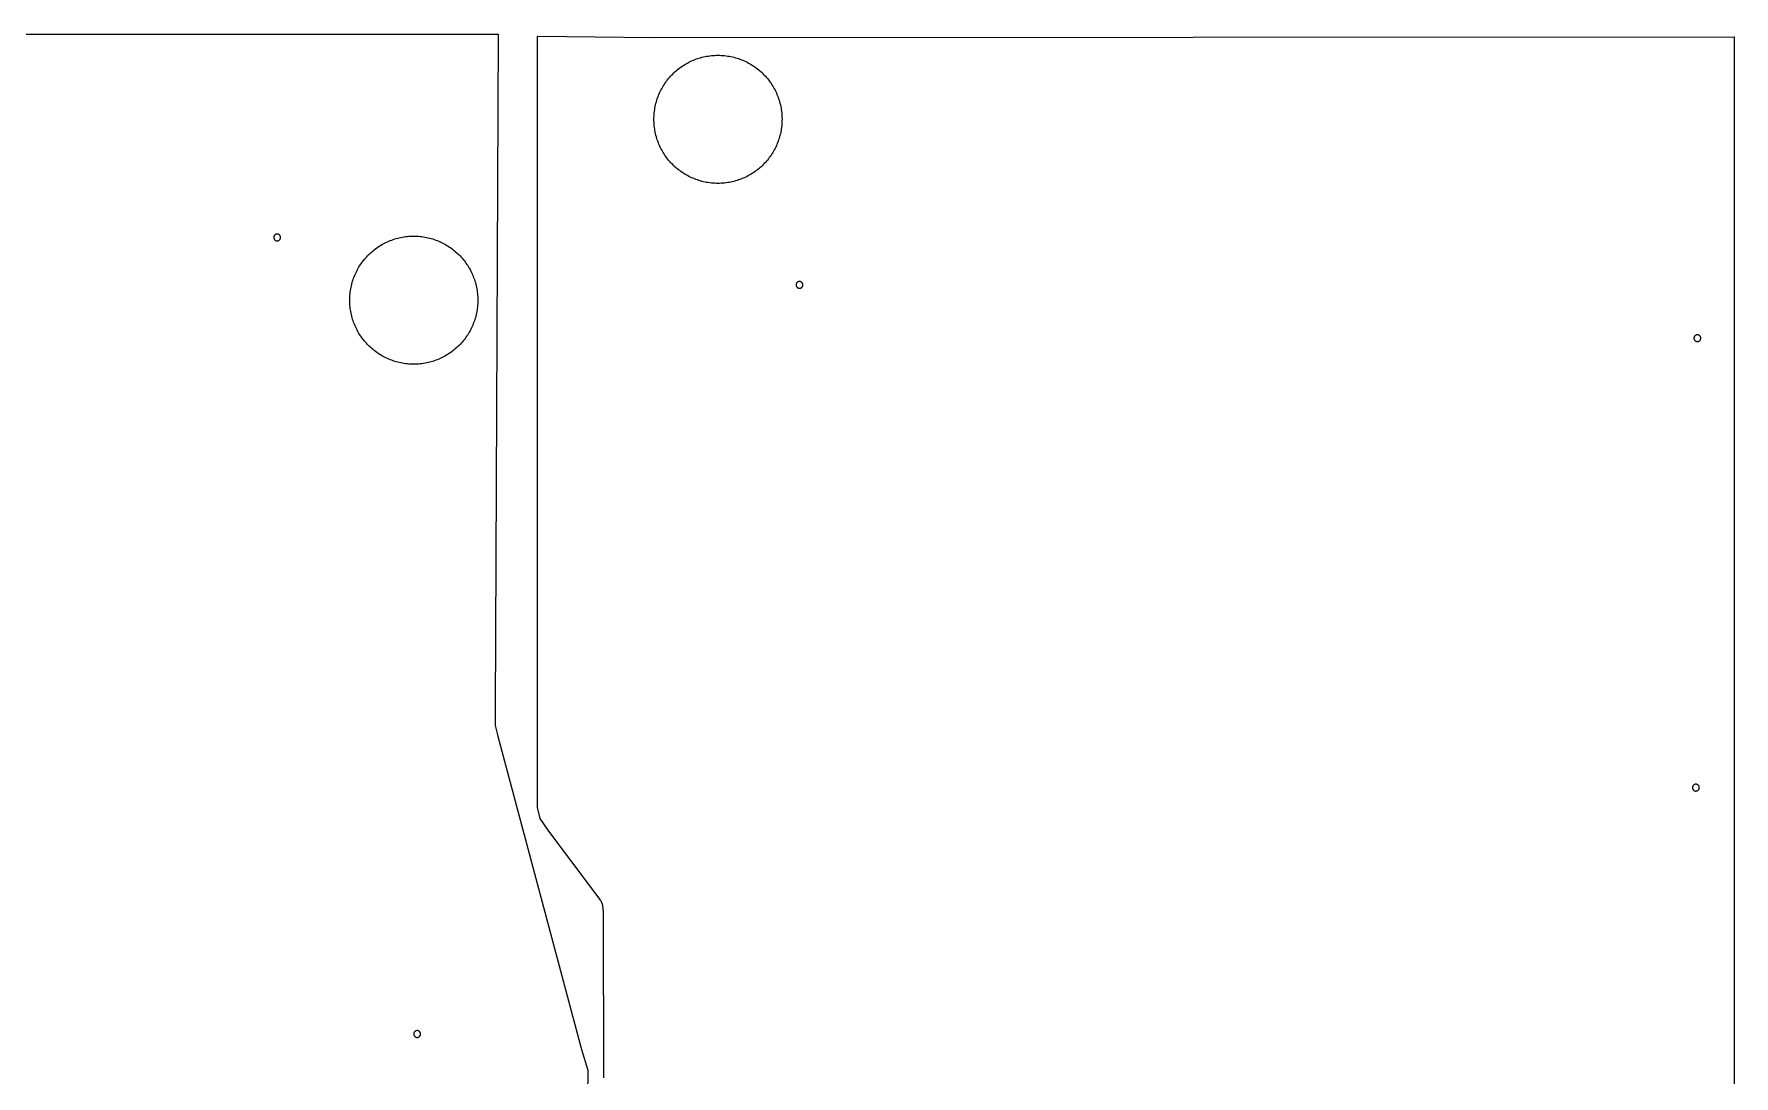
# Model space of a CAD drawing. Extents: x 0 to 10511, y 0 to 8892.
# Drawn here: x 6509 to 7504, y 7038 to 7648 of the extents above; entities that cross this region are included whole.
import ezdxf

# ---------------------------------------------------------------- set-up
doc = ezdxf.new("R2010")
doc.units = 0
doc.layers.add('Default_Layer', color=1, linetype='CONTINUOUS')

msp = doc.modelspace()

# ---------------------------------------------------------------- linework, layer by layer
at = {"layer": 'Default_Layer'}
msp.add_lwpolyline([(5571.55, 7648.06), (6780.56, 7648.06), (6778.89, 7252.7), (6778.89, 7243.12), (6780.32, 7236.98), (6829.4, 7053.54), (6833.11, 7041.28), (6831.07, 6892.57), (6830.86, 6877.31), (6828.66, 6864.94), (6824.15, 6849.3), (6821.74, 6804.55), (6802.12, 6791.24), (6790.86, 6775.84), (6780.07, 6756.25), (6775.99, 6740.16), (6781.49, 6427.84), (6409.2, 6427.84)], dxfattribs=at)
msp.add_lwpolyline([(6842.5, 7036.87), (6842.33, 7133.39, 0.017502), (6842.31, 7133.67), (6841.84, 7137.71, 0.077791), (6841.51, 7138.9), (6840.9, 7140.25, 0.040631), (6840.59, 7140.82), (6839.76, 7142.05, 0.014536), (6839.63, 7142.24), (6809.86, 7181.83), (6805.1, 7188.66), (6803.66, 7195.06), (6803.53, 7207.39), (6803.7, 7646.03), (6803.7, 7646.03), (6803.7, 7646.54), (6803.73, 7646.79), (6803.94, 7646.82), (6870.82, 7646.06), (7504.37, 7646.34), (7504.37, 6427.94)], format="xyb", dxfattribs=at)
for points in [[(6871.81, 7598.11), (6871.82, 7599.08), (6871.86, 7600.04), (6871.92, 7600.99), (6872.01, 7601.94), (6872.11, 7602.89), (6872.24, 7603.82), (6872.4, 7604.75), (6872.57, 7605.67), (6872.77, 7606.58), (6872.99, 7607.48), (6873.23, 7608.38), (6873.5, 7609.26), (6873.78, 7610.14), (6874.09, 7611), (6874.41, 7611.86), (6874.76, 7612.71), (6875.12, 7613.54), (6875.51, 7614.37), (6875.91, 7615.18), (6876.34, 7615.98), (6876.78, 7616.77), (6877.24, 7617.55), (6877.72, 7618.32), (6878.22, 7619.08), (6878.73, 7619.82), (6879.26, 7620.55), (6879.81, 7621.26), (6880.38, 7621.96), (6880.96, 7622.65), (6881.55, 7623.32), (6882.17, 7623.98), (6882.8, 7624.63), (6883.44, 7625.25), (6884.1, 7625.87), (6884.77, 7626.46), (6885.46, 7627.05), (6886.16, 7627.61), (6886.88, 7628.16), (6887.6, 7628.69), (6888.35, 7629.2), (6889.1, 7629.7), (6889.87, 7630.18), (6890.65, 7630.64), (6891.44, 7631.08), (6892.24, 7631.51), (6893.05, 7631.91), (6893.88, 7632.3), (6894.72, 7632.66), (6895.56, 7633.01), (6896.42, 7633.33), (6897.28, 7633.64), (6898.16, 7633.92), (6899.05, 7634.19), (6899.94, 7634.43), (6900.84, 7634.65), (6901.75, 7634.85), (6902.67, 7635.02), (6903.6, 7635.18), (6904.54, 7635.31), (6905.48, 7635.42), (6906.43, 7635.5), (6907.38, 7635.56), (6908.34, 7635.6), (6909.31, 7635.61), (6910.28, 7635.6), (6911.24, 7635.56), (6912.2, 7635.5), (6913.15, 7635.42), (6914.09, 7635.31), (6915.02, 7635.18), (6915.95, 7635.02), (6916.87, 7634.85), (6917.78, 7634.65), (6918.68, 7634.43), (6919.58, 7634.19), (6920.46, 7633.92), (6921.34, 7633.64), (6922.21, 7633.33), (6923.06, 7633.01), (6923.91, 7632.66), (6924.74, 7632.3), (6925.57, 7631.91), (6926.38, 7631.51), (6927.19, 7631.08), (6927.98, 7630.64), (6928.76, 7630.18), (6929.52, 7629.7), (6930.28, 7629.2), (6931.02, 7628.69), (6931.75, 7628.16), (6932.46, 7627.61), (6933.17, 7627.05), (6933.85, 7626.46), (6934.53, 7625.87), (6935.18, 7625.25), (6935.83, 7624.63), (6936.46, 7623.98), (6937.07, 7623.32), (6937.67, 7622.65), (6938.25, 7621.96), (6938.81, 7621.26), (6939.36, 7620.55), (6939.89, 7619.82), (6940.41, 7619.08), (6940.9, 7618.32), (6941.38, 7617.55), (6941.84, 7616.77), (6942.29, 7615.98), (6942.71, 7615.18), (6943.11, 7614.37), (6943.5, 7613.54), (6943.86, 7612.71), (6944.21, 7611.86), (6944.54, 7611), (6944.84, 7610.14), (6945.13, 7609.26), (6945.39, 7608.38), (6945.63, 7607.48), (6945.85, 7606.58), (6946.05, 7605.67), (6946.23, 7604.75), (6946.38, 7603.82), (6946.51, 7602.89), (6946.62, 7601.94), (6946.7, 7600.99), (6946.76, 7600.04), (6946.8, 7599.08), (6946.81, 7598.11), (6946.8, 7597.14), (6946.76, 7596.18), (6946.7, 7595.22), (6946.62, 7594.27), (6946.51, 7593.33), (6946.38, 7592.4), (6946.23, 7591.47), (6946.05, 7590.55), (6945.85, 7589.64), (6945.63, 7588.74), (6945.39, 7587.84), (6945.13, 7586.96), (6944.84, 7586.08), (6944.54, 7585.22), (6944.21, 7584.36), (6943.86, 7583.51), (6943.5, 7582.68), (6943.11, 7581.85), (6942.71, 7581.04), (6942.29, 7580.23), (6941.84, 7579.44), (6941.38, 7578.66), (6940.9, 7577.9), (6940.41, 7577.14), (6939.89, 7576.4), (6939.36, 7575.67), (6938.81, 7574.96), (6938.25, 7574.26), (6937.67, 7573.57), (6937.07, 7572.89), (6936.46, 7572.24), (6935.83, 7571.59), (6935.18, 7570.96), (6934.53, 7570.35), (6933.85, 7569.75), (6933.17, 7569.17), (6932.46, 7568.61), (6931.75, 7568.06), (6931.02, 7567.53), (6930.28, 7567.01), (6929.52, 7566.52), (6928.76, 7566.04), (6927.98, 7565.58), (6927.19, 7565.14), (6926.38, 7564.71), (6925.57, 7564.31), (6924.74, 7563.92), (6923.91, 7563.56), (6923.06, 7563.21), (6922.21, 7562.88), (6921.34, 7562.58), (6920.46, 7562.29), (6919.58, 7562.03), (6918.68, 7561.79), (6917.78, 7561.57), (6916.87, 7561.37), (6915.95, 7561.19), (6915.02, 7561.04), (6914.09, 7560.91), (6913.15, 7560.8), (6912.2, 7560.72), (6911.24, 7560.66), (6910.28, 7560.62), (6909.31, 7560.61), (6908.34, 7560.62), (6907.38, 7560.66), (6906.43, 7560.72), (6905.48, 7560.8), (6904.54, 7560.91), (6903.6, 7561.04), (6902.67, 7561.19), (6901.75, 7561.37), (6900.84, 7561.57), (6899.94, 7561.79), (6899.05, 7562.03), (6898.16, 7562.29), (6897.28, 7562.58), (6896.42, 7562.88), (6895.56, 7563.21), (6894.72, 7563.56), (6893.88, 7563.92), (6893.05, 7564.31), (6892.24, 7564.71), (6891.44, 7565.14), (6890.65, 7565.58), (6889.87, 7566.04), (6889.1, 7566.52), (6888.35, 7567.01), (6887.6, 7567.53), (6886.88, 7568.06), (6886.16, 7568.61), (6885.46, 7569.17), (6884.77, 7569.75), (6884.1, 7570.35), (6883.44, 7570.96), (6882.8, 7571.59), (6882.17, 7572.24), (6881.55, 7572.89), (6880.96, 7573.57), (6880.38, 7574.26), (6879.81, 7574.96), (6879.26, 7575.67), (6878.73, 7576.4), (6878.22, 7577.14), (6877.72, 7577.9), (6877.24, 7578.66), (6876.78, 7579.44), (6876.34, 7580.23), (6875.91, 7581.04), (6875.51, 7581.85), (6875.12, 7582.68), (6874.76, 7583.51), (6874.41, 7584.36), (6874.09, 7585.22), (6873.78, 7586.08), (6873.5, 7586.96), (6873.23, 7587.84), (6872.99, 7588.74), (6872.77, 7589.64), (6872.57, 7590.55), (6872.4, 7591.47), (6872.24, 7592.4), (6872.11, 7593.33), (6872.01, 7594.27), (6871.92, 7595.22), (6871.86, 7596.18), (6871.82, 7597.14), (6871.81, 7598.11)], [(6871.81, 7598.11), (6871.82, 7599.08), (6871.86, 7600.04), (6871.92, 7600.99), (6872.01, 7601.94), (6872.11, 7602.89), (6872.24, 7603.82), (6872.4, 7604.75), (6872.57, 7605.67), (6872.77, 7606.58), (6872.99, 7607.48), (6873.23, 7608.38), (6873.5, 7609.26), (6873.78, 7610.14), (6874.09, 7611), (6874.41, 7611.86), (6874.76, 7612.71), (6875.12, 7613.54), (6875.51, 7614.37), (6875.91, 7615.18), (6876.34, 7615.98), (6876.78, 7616.77), (6877.24, 7617.55), (6877.72, 7618.32), (6878.22, 7619.08), (6878.73, 7619.82), (6879.26, 7620.55), (6879.81, 7621.26), (6880.38, 7621.96), (6880.96, 7622.65), (6881.55, 7623.32), (6882.17, 7623.98), (6882.8, 7624.63), (6883.44, 7625.25), (6884.1, 7625.87), (6884.77, 7626.46), (6885.46, 7627.05), (6886.16, 7627.61), (6886.88, 7628.16), (6887.6, 7628.69), (6888.35, 7629.2), (6889.1, 7629.7), (6889.87, 7630.18), (6890.65, 7630.64), (6891.44, 7631.08), (6892.24, 7631.51), (6893.05, 7631.91), (6893.88, 7632.3), (6894.72, 7632.66), (6895.56, 7633.01), (6896.42, 7633.33), (6897.28, 7633.64), (6898.16, 7633.92), (6899.05, 7634.19), (6899.94, 7634.43), (6900.84, 7634.65), (6901.75, 7634.85), (6902.67, 7635.02), (6903.6, 7635.18), (6904.54, 7635.31), (6905.48, 7635.42), (6906.43, 7635.5), (6907.38, 7635.56), (6908.34, 7635.6), (6909.31, 7635.61), (6910.28, 7635.6), (6911.24, 7635.56), (6912.2, 7635.5), (6913.15, 7635.42), (6914.09, 7635.31), (6915.02, 7635.18), (6915.95, 7635.02), (6916.87, 7634.85), (6917.78, 7634.65), (6918.68, 7634.43), (6919.58, 7634.19), (6920.46, 7633.92), (6921.34, 7633.64), (6922.21, 7633.33), (6923.06, 7633.01), (6923.91, 7632.66), (6924.74, 7632.3), (6925.57, 7631.91), (6926.38, 7631.51), (6927.19, 7631.08), (6927.98, 7630.64), (6928.76, 7630.18), (6929.52, 7629.7), (6930.28, 7629.2), (6931.02, 7628.69), (6931.75, 7628.16), (6932.46, 7627.61), (6933.17, 7627.05), (6933.85, 7626.46), (6934.53, 7625.87), (6935.18, 7625.25), (6935.83, 7624.63), (6936.46, 7623.98), (6937.07, 7623.32), (6937.67, 7622.65), (6938.25, 7621.96), (6938.81, 7621.26), (6939.36, 7620.55), (6939.89, 7619.82), (6940.41, 7619.08), (6940.9, 7618.32), (6941.38, 7617.55), (6941.84, 7616.77), (6942.29, 7615.98), (6942.71, 7615.18), (6943.11, 7614.37), (6943.5, 7613.54), (6943.86, 7612.71), (6944.21, 7611.86), (6944.54, 7611), (6944.84, 7610.14), (6945.13, 7609.26), (6945.39, 7608.38), (6945.63, 7607.48), (6945.85, 7606.58), (6946.05, 7605.67), (6946.23, 7604.75), (6946.38, 7603.82), (6946.51, 7602.89), (6946.62, 7601.94), (6946.7, 7600.99), (6946.76, 7600.04), (6946.8, 7599.08), (6946.81, 7598.11), (6946.8, 7597.14), (6946.76, 7596.18), (6946.7, 7595.22), (6946.62, 7594.27), (6946.51, 7593.33), (6946.38, 7592.4), (6946.23, 7591.47), (6946.05, 7590.55), (6945.85, 7589.64), (6945.63, 7588.74), (6945.39, 7587.84), (6945.13, 7586.96), (6944.84, 7586.08), (6944.54, 7585.22), (6944.21, 7584.36), (6943.86, 7583.51), (6943.5, 7582.68), (6943.11, 7581.85), (6942.71, 7581.04), (6942.29, 7580.23), (6941.84, 7579.44), (6941.38, 7578.66), (6940.9, 7577.9), (6940.41, 7577.14), (6939.89, 7576.4), (6939.36, 7575.67), (6938.81, 7574.96), (6938.25, 7574.26), (6937.67, 7573.57), (6937.07, 7572.89), (6936.46, 7572.24), (6935.83, 7571.59), (6935.18, 7570.96), (6934.53, 7570.35), (6933.85, 7569.75), (6933.17, 7569.17), (6932.46, 7568.61), (6931.75, 7568.06), (6931.02, 7567.53), (6930.28, 7567.01), (6929.52, 7566.52), (6928.76, 7566.04), (6927.98, 7565.58), (6927.19, 7565.14), (6926.38, 7564.71), (6925.57, 7564.31), (6924.74, 7563.92), (6923.91, 7563.56), (6923.06, 7563.21), (6922.21, 7562.88), (6921.34, 7562.58), (6920.46, 7562.29), (6919.58, 7562.03), (6918.68, 7561.79), (6917.78, 7561.57), (6916.87, 7561.37), (6915.95, 7561.19), (6915.02, 7561.04), (6914.09, 7560.91), (6913.15, 7560.8), (6912.2, 7560.72), (6911.24, 7560.66), (6910.28, 7560.62), (6909.31, 7560.61), (6908.34, 7560.62), (6907.38, 7560.66), (6906.43, 7560.72), (6905.48, 7560.8), (6904.54, 7560.91), (6903.6, 7561.04), (6902.67, 7561.19), (6901.75, 7561.37), (6900.84, 7561.57), (6899.94, 7561.79), (6899.05, 7562.03), (6898.16, 7562.29), (6897.28, 7562.58), (6896.42, 7562.88), (6895.56, 7563.21), (6894.72, 7563.56), (6893.88, 7563.92), (6893.05, 7564.31), (6892.24, 7564.71), (6891.44, 7565.14), (6890.65, 7565.58), (6889.87, 7566.04), (6889.1, 7566.52), (6888.35, 7567.01), (6887.6, 7567.53), (6886.88, 7568.06), (6886.16, 7568.61), (6885.46, 7569.17), (6884.77, 7569.75), (6884.1, 7570.35), (6883.44, 7570.96), (6882.8, 7571.59), (6882.17, 7572.24), (6881.55, 7572.89), (6880.96, 7573.57), (6880.38, 7574.26), (6879.81, 7574.96), (6879.26, 7575.67), (6878.73, 7576.4), (6878.22, 7577.14), (6877.72, 7577.9), (6877.24, 7578.66), (6876.78, 7579.44), (6876.34, 7580.23), (6875.91, 7581.04), (6875.51, 7581.85), (6875.12, 7582.68), (6874.76, 7583.51), (6874.41, 7584.36), (6874.09, 7585.22), (6873.78, 7586.08), (6873.5, 7586.96), (6873.23, 7587.84), (6872.99, 7588.74), (6872.77, 7589.64), (6872.57, 7590.55), (6872.4, 7591.47), (6872.24, 7592.4), (6872.11, 7593.33), (6872.01, 7594.27), (6871.92, 7595.22), (6871.86, 7596.18), (6871.82, 7597.14), (6871.81, 7598.11)], [(6649.14, 7528.94), (6649.15, 7528.73), (6649.18, 7528.53), (6649.23, 7528.34), (6649.29, 7528.16), (6649.38, 7527.98), (6649.48, 7527.82), (6649.59, 7527.67), (6649.72, 7527.52), (6649.86, 7527.39), (6650.02, 7527.28), (6650.18, 7527.18), (6650.36, 7527.09), (6650.54, 7527.03), (6650.73, 7526.98), (6650.93, 7526.95), (6651.14, 7526.94), (6651.34, 7526.95), (6651.54, 7526.98), (6651.73, 7527.03), (6651.91, 7527.09), (6652.09, 7527.18), (6652.25, 7527.28), (6652.41, 7527.39), (6652.55, 7527.52), (6652.68, 7527.67), (6652.79, 7527.82), (6652.89, 7527.98), (6652.98, 7528.16), (6653.05, 7528.34), (6653.09, 7528.53), (6653.12, 7528.73), (6653.14, 7528.94), (6653.12, 7529.14), (6653.09, 7529.34), (6653.05, 7529.53), (6652.98, 7529.72), (6652.89, 7529.89), (6652.79, 7530.06), (6652.68, 7530.21), (6652.55, 7530.35), (6652.41, 7530.48), (6652.25, 7530.6), (6652.09, 7530.7), (6651.91, 7530.78), (6651.73, 7530.85), (6651.54, 7530.9), (6651.34, 7530.93), (6651.14, 7530.94), (6650.93, 7530.93), (6650.73, 7530.9), (6650.54, 7530.85), (6650.36, 7530.78), (6650.18, 7530.7), (6650.02, 7530.6), (6649.86, 7530.48), (6649.72, 7530.35), (6649.59, 7530.21), (6649.48, 7530.06), (6649.38, 7529.89), (6649.29, 7529.72), (6649.23, 7529.53), (6649.18, 7529.34), (6649.15, 7529.14), (6649.14, 7528.94)], [(6731.13, 7454.71), (6730.16, 7454.72), (6729.2, 7454.76), (6728.25, 7454.82), (6727.3, 7454.9), (6726.36, 7455.01), (6725.42, 7455.14), (6724.49, 7455.3), (6723.57, 7455.47), (6722.66, 7455.67), (6721.76, 7455.89), (6720.87, 7456.13), (6719.98, 7456.4), (6719.1, 7456.68), (6718.24, 7456.99), (6717.38, 7457.31), (6716.54, 7457.66), (6715.7, 7458.02), (6714.87, 7458.41), (6714.06, 7458.81), (6713.26, 7459.24), (6712.47, 7459.68), (6711.69, 7460.14), (6710.92, 7460.62), (6710.17, 7461.12), (6709.42, 7461.63), (6708.69, 7462.16), (6707.98, 7462.71), (6707.28, 7463.27), (6706.59, 7463.86), (6705.92, 7464.45), (6705.26, 7465.07), (6704.62, 7465.69), (6703.99, 7466.34), (6703.37, 7467), (6702.78, 7467.67), (6702.19, 7468.36), (6701.63, 7469.06), (6701.08, 7469.77), (6700.55, 7470.5), (6700.04, 7471.24), (6699.54, 7472), (6699.06, 7472.77), (6698.6, 7473.55), (6698.16, 7474.34), (6697.73, 7475.14), (6697.33, 7475.95), (6696.94, 7476.78), (6696.58, 7477.61), (6696.23, 7478.46), (6695.91, 7479.32), (6695.6, 7480.18), (6695.32, 7481.06), (6695.05, 7481.94), (6694.81, 7482.84), (6694.59, 7483.74), (6694.39, 7484.65), (6694.22, 7485.57), (6694.06, 7486.5), (6693.93, 7487.43), (6693.83, 7488.38), (6693.74, 7489.33), (6693.68, 7490.28), (6693.64, 7491.24), (6693.63, 7492.21), (6693.64, 7493.18), (6693.68, 7494.14), (6693.74, 7495.1), (6693.83, 7496.05), (6693.93, 7496.99), (6694.06, 7497.92), (6694.22, 7498.85), (6694.39, 7499.77), (6694.59, 7500.68), (6694.81, 7501.58), (6695.05, 7502.48), (6695.32, 7503.36), (6695.6, 7504.24), (6695.91, 7505.1), (6696.23, 7505.96), (6696.58, 7506.81), (6696.94, 7507.64), (6697.33, 7508.47), (6697.73, 7509.28), (6698.16, 7510.09), (6698.6, 7510.88), (6699.06, 7511.66), (6699.54, 7512.42), (6700.04, 7513.18), (6700.55, 7513.92), (6701.08, 7514.65), (6701.63, 7515.36), (6702.19, 7516.06), (6702.78, 7516.75), (6703.37, 7517.43), (6703.99, 7518.08), (6704.62, 7518.73), (6705.26, 7519.36), (6705.92, 7519.97), (6706.59, 7520.57), (6707.28, 7521.15), (6707.98, 7521.71), (6708.69, 7522.26), (6709.42, 7522.79), (6710.17, 7523.31), (6710.92, 7523.8), (6711.69, 7524.28), (6712.47, 7524.74), (6713.26, 7525.18), (6714.06, 7525.61), (6714.87, 7526.01), (6715.7, 7526.4), (6716.54, 7526.76), (6717.38, 7527.11), (6718.24, 7527.44), (6719.1, 7527.74), (6719.98, 7528.03), (6720.87, 7528.29), (6721.76, 7528.53), (6722.66, 7528.75), (6723.57, 7528.95), (6724.49, 7529.13), (6725.42, 7529.28), (6726.36, 7529.41), (6727.3, 7529.52), (6728.25, 7529.6), (6729.2, 7529.66), (6730.16, 7529.7), (6731.13, 7529.71), (6732.1, 7529.7), (6733.06, 7529.66), (6734.02, 7529.6), (6734.97, 7529.52), (6735.91, 7529.41), (6736.84, 7529.28), (6737.77, 7529.13), (6738.69, 7528.95), (6739.6, 7528.75), (6740.5, 7528.53), (6741.4, 7528.29), (6742.28, 7528.03), (6743.16, 7527.74), (6744.03, 7527.44), (6744.88, 7527.11), (6745.73, 7526.76), (6746.56, 7526.4), (6747.39, 7526.01), (6748.2, 7525.61), (6749.01, 7525.18), (6749.8, 7524.74), (6750.58, 7524.28), (6751.34, 7523.8), (6752.1, 7523.31), (6752.84, 7522.79), (6753.57, 7522.26), (6754.28, 7521.71), (6754.99, 7521.15), (6755.67, 7520.57), (6756.35, 7519.97), (6757, 7519.36), (6757.65, 7518.73), (6758.28, 7518.08), (6758.89, 7517.43), (6759.49, 7516.75), (6760.07, 7516.06), (6760.63, 7515.36), (6761.18, 7514.65), (6761.71, 7513.92), (6762.23, 7513.18), (6762.72, 7512.42), (6763.2, 7511.66), (6763.66, 7510.88), (6764.11, 7510.09), (6764.53, 7509.28), (6764.93, 7508.47), (6765.32, 7507.64), (6765.68, 7506.81), (6766.03, 7505.96), (6766.36, 7505.1), (6766.66, 7504.24), (6766.95, 7503.36), (6767.21, 7502.48), (6767.45, 7501.58), (6767.67, 7500.68), (6767.87, 7499.77), (6768.05, 7498.85), (6768.2, 7497.92), (6768.33, 7496.99), (6768.44, 7496.05), (6768.52, 7495.1), (6768.58, 7494.14), (6768.62, 7493.18), (6768.63, 7492.21), (6768.62, 7491.24), (6768.58, 7490.28), (6768.52, 7489.33), (6768.44, 7488.38), (6768.33, 7487.43), (6768.2, 7486.5), (6768.05, 7485.57), (6767.87, 7484.65), (6767.67, 7483.74), (6767.45, 7482.84), (6767.21, 7481.94), (6766.95, 7481.06), (6766.66, 7480.18), (6766.36, 7479.32), (6766.03, 7478.46), (6765.68, 7477.61), (6765.32, 7476.78), (6764.93, 7475.95), (6764.53, 7475.14), (6764.11, 7474.34), (6763.66, 7473.55), (6763.2, 7472.77), (6762.72, 7472), (6762.23, 7471.24), (6761.71, 7470.5), (6761.18, 7469.77), (6760.63, 7469.06), (6760.07, 7468.36), (6759.49, 7467.67), (6758.89, 7467), (6758.28, 7466.34), (6757.65, 7465.69), (6757, 7465.07), (6756.35, 7464.45), (6755.67, 7463.86), (6754.99, 7463.27), (6754.28, 7462.71), (6753.57, 7462.16), (6752.84, 7461.63), (6752.1, 7461.12), (6751.34, 7460.62), (6750.58, 7460.14), (6749.8, 7459.68), (6749.01, 7459.24), (6748.2, 7458.81), (6747.39, 7458.41), (6746.56, 7458.02), (6745.73, 7457.66), (6744.88, 7457.31), (6744.03, 7456.99), (6743.16, 7456.68), (6742.28, 7456.4), (6741.4, 7456.13), (6740.5, 7455.89), (6739.6, 7455.67), (6738.69, 7455.47), (6737.77, 7455.3), (6736.84, 7455.14), (6735.91, 7455.01), (6734.97, 7454.9), (6734.02, 7454.82), (6733.06, 7454.76), (6732.1, 7454.72), (6731.13, 7454.71)], [(6957.05, 7503.19), (6956.85, 7503.18), (6956.65, 7503.15), (6956.46, 7503.1), (6956.28, 7503.03), (6956.1, 7502.95), (6955.94, 7502.85), (6955.78, 7502.74), (6955.64, 7502.61), (6955.51, 7502.46), (6955.4, 7502.31), (6955.3, 7502.15), (6955.21, 7501.97), (6955.14, 7501.79), (6955.1, 7501.59), (6955.07, 7501.4), (6955.05, 7501.19), (6955.07, 7500.99), (6955.1, 7500.79), (6955.14, 7500.6), (6955.21, 7500.41), (6955.3, 7500.24), (6955.4, 7500.07), (6955.51, 7499.92), (6955.64, 7499.78), (6955.78, 7499.65), (6955.94, 7499.53), (6956.1, 7499.43), (6956.28, 7499.35), (6956.46, 7499.28), (6956.65, 7499.23), (6956.85, 7499.2), (6957.05, 7499.19), (6957.26, 7499.2), (6957.46, 7499.23), (6957.65, 7499.28), (6957.83, 7499.35), (6958.01, 7499.43), (6958.17, 7499.53), (6958.33, 7499.65), (6958.47, 7499.78), (6958.6, 7499.92), (6958.71, 7500.07), (6958.81, 7500.24), (6958.9, 7500.41), (6958.97, 7500.6), (6959.01, 7500.79), (6959.04, 7500.99), (6959.05, 7501.19), (6959.04, 7501.4), (6959.01, 7501.59), (6958.97, 7501.79), (6958.9, 7501.97), (6958.81, 7502.15), (6958.71, 7502.31), (6958.6, 7502.46), (6958.47, 7502.61), (6958.33, 7502.74), (6958.17, 7502.85), (6958.01, 7502.95), (6957.83, 7503.03), (6957.65, 7503.1), (6957.46, 7503.15), (6957.26, 7503.18), (6957.05, 7503.19)], [(6957.05, 7503.19), (6956.85, 7503.18), (6956.65, 7503.15), (6956.46, 7503.1), (6956.28, 7503.03), (6956.1, 7502.95), (6955.94, 7502.85), (6955.78, 7502.74), (6955.64, 7502.61), (6955.51, 7502.46), (6955.4, 7502.31), (6955.3, 7502.15), (6955.21, 7501.97), (6955.14, 7501.79), (6955.1, 7501.59), (6955.07, 7501.4), (6955.05, 7501.19), (6955.07, 7500.99), (6955.1, 7500.79), (6955.14, 7500.6), (6955.21, 7500.41), (6955.3, 7500.24), (6955.4, 7500.07), (6955.51, 7499.92), (6955.64, 7499.78), (6955.78, 7499.65), (6955.94, 7499.53), (6956.1, 7499.43), (6956.28, 7499.35), (6956.46, 7499.28), (6956.65, 7499.23), (6956.85, 7499.2), (6957.05, 7499.19), (6957.26, 7499.2), (6957.46, 7499.23), (6957.65, 7499.28), (6957.83, 7499.35), (6958.01, 7499.43), (6958.17, 7499.53), (6958.33, 7499.65), (6958.47, 7499.78), (6958.6, 7499.92), (6958.71, 7500.07), (6958.81, 7500.24), (6958.9, 7500.41), (6958.97, 7500.6), (6959.01, 7500.79), (6959.04, 7500.99), (6959.05, 7501.19), (6959.04, 7501.4), (6959.01, 7501.59), (6958.97, 7501.79), (6958.9, 7501.97), (6958.81, 7502.15), (6958.71, 7502.31), (6958.6, 7502.46), (6958.47, 7502.61), (6958.33, 7502.74), (6958.17, 7502.85), (6958.01, 7502.95), (6957.83, 7503.03), (6957.65, 7503.1), (6957.46, 7503.15), (6957.26, 7503.18), (6957.05, 7503.19)], [(7482.91, 7471.96), (7482.7, 7471.95), (7482.5, 7471.92), (7482.31, 7471.87), (7482.13, 7471.8), (7481.95, 7471.72), (7481.79, 7471.62), (7481.64, 7471.5), (7481.49, 7471.37), (7481.36, 7471.23), (7481.25, 7471.08), (7481.15, 7470.91), (7481.06, 7470.74), (7481, 7470.55), (7480.95, 7470.36), (7480.92, 7470.16), (7480.91, 7469.96), (7480.92, 7469.75), (7480.95, 7469.56), (7481, 7469.36), (7481.06, 7469.18), (7481.15, 7469.01), (7481.25, 7468.84), (7481.36, 7468.69), (7481.49, 7468.54), (7481.64, 7468.42), (7481.79, 7468.3), (7481.95, 7468.2), (7482.13, 7468.12), (7482.31, 7468.05), (7482.5, 7468), (7482.7, 7467.97), (7482.91, 7467.96), (7483.11, 7467.97), (7483.31, 7468), (7483.5, 7468.05), (7483.69, 7468.12), (7483.86, 7468.2), (7484.03, 7468.3), (7484.18, 7468.42), (7484.32, 7468.54), (7484.45, 7468.69), (7484.57, 7468.84), (7484.67, 7469.01), (7484.75, 7469.18), (7484.82, 7469.36), (7484.87, 7469.56), (7484.9, 7469.75), (7484.91, 7469.96), (7484.9, 7470.16), (7484.87, 7470.36), (7484.82, 7470.55), (7484.75, 7470.74), (7484.67, 7470.91), (7484.57, 7471.08), (7484.45, 7471.23), (7484.32, 7471.37), (7484.18, 7471.5), (7484.03, 7471.62), (7483.86, 7471.72), (7483.69, 7471.8), (7483.5, 7471.87), (7483.31, 7471.92), (7483.11, 7471.95), (7482.91, 7471.96)], [(7482.91, 7471.96), (7482.7, 7471.95), (7482.5, 7471.92), (7482.31, 7471.87), (7482.13, 7471.8), (7481.95, 7471.72), (7481.79, 7471.62), (7481.64, 7471.5), (7481.49, 7471.37), (7481.36, 7471.23), (7481.25, 7471.08), (7481.15, 7470.91), (7481.06, 7470.74), (7481, 7470.55), (7480.95, 7470.36), (7480.92, 7470.16), (7480.91, 7469.96), (7480.92, 7469.75), (7480.95, 7469.56), (7481, 7469.36), (7481.06, 7469.18), (7481.15, 7469.01), (7481.25, 7468.84), (7481.36, 7468.69), (7481.49, 7468.54), (7481.64, 7468.42), (7481.79, 7468.3), (7481.95, 7468.2), (7482.13, 7468.12), (7482.31, 7468.05), (7482.5, 7468), (7482.7, 7467.97), (7482.91, 7467.96), (7483.11, 7467.97), (7483.31, 7468), (7483.5, 7468.05), (7483.69, 7468.12), (7483.86, 7468.2), (7484.03, 7468.3), (7484.18, 7468.42), (7484.32, 7468.54), (7484.45, 7468.69), (7484.57, 7468.84), (7484.67, 7469.01), (7484.75, 7469.18), (7484.82, 7469.36), (7484.87, 7469.56), (7484.9, 7469.75), (7484.91, 7469.96), (7484.9, 7470.16), (7484.87, 7470.36), (7484.82, 7470.55), (7484.75, 7470.74), (7484.67, 7470.91), (7484.57, 7471.08), (7484.45, 7471.23), (7484.32, 7471.37), (7484.18, 7471.5), (7484.03, 7471.62), (7483.86, 7471.72), (7483.69, 7471.8), (7483.5, 7471.87), (7483.31, 7471.92), (7483.11, 7471.95), (7482.91, 7471.96)], [(7482.04, 7208.8), (7481.84, 7208.79), (7481.64, 7208.76), (7481.45, 7208.71), (7481.27, 7208.65), (7481.09, 7208.56), (7480.93, 7208.46), (7480.77, 7208.35), (7480.63, 7208.22), (7480.5, 7208.08), (7480.39, 7207.92), (7480.29, 7207.76), (7480.2, 7207.58), (7480.13, 7207.4), (7480.09, 7207.21), (7480.06, 7207.01), (7480.04, 7206.8), (7480.06, 7206.6), (7480.09, 7206.4), (7480.13, 7206.21), (7480.2, 7206.03), (7480.29, 7205.85), (7480.39, 7205.69), (7480.5, 7205.53), (7480.63, 7205.39), (7480.77, 7205.26), (7480.93, 7205.15), (7481.09, 7205.05), (7481.27, 7204.96), (7481.45, 7204.89), (7481.64, 7204.84), (7481.84, 7204.81), (7482.04, 7204.8), (7482.25, 7204.81), (7482.45, 7204.84), (7482.64, 7204.89), (7482.82, 7204.96), (7483, 7205.05), (7483.16, 7205.15), (7483.32, 7205.26), (7483.46, 7205.39), (7483.59, 7205.53), (7483.7, 7205.69), (7483.8, 7205.85), (7483.89, 7206.03), (7483.96, 7206.21), (7484, 7206.4), (7484.03, 7206.6), (7484.04, 7206.8), (7484.03, 7207.01), (7484, 7207.21), (7483.96, 7207.4), (7483.89, 7207.58), (7483.8, 7207.76), (7483.7, 7207.92), (7483.59, 7208.08), (7483.46, 7208.22), (7483.32, 7208.35), (7483.16, 7208.46), (7483, 7208.56), (7482.82, 7208.65), (7482.64, 7208.71), (7482.45, 7208.76), (7482.25, 7208.79), (7482.04, 7208.8)], [(7482.04, 7208.8), (7481.84, 7208.79), (7481.64, 7208.76), (7481.45, 7208.71), (7481.27, 7208.65), (7481.09, 7208.56), (7480.93, 7208.46), (7480.77, 7208.35), (7480.63, 7208.22), (7480.5, 7208.08), (7480.39, 7207.92), (7480.29, 7207.76), (7480.2, 7207.58), (7480.13, 7207.4), (7480.09, 7207.21), (7480.06, 7207.01), (7480.04, 7206.8), (7480.06, 7206.6), (7480.09, 7206.4), (7480.13, 7206.21), (7480.2, 7206.03), (7480.29, 7205.85), (7480.39, 7205.69), (7480.5, 7205.53), (7480.63, 7205.39), (7480.77, 7205.26), (7480.93, 7205.15), (7481.09, 7205.05), (7481.27, 7204.96), (7481.45, 7204.89), (7481.64, 7204.84), (7481.84, 7204.81), (7482.04, 7204.8), (7482.25, 7204.81), (7482.45, 7204.84), (7482.64, 7204.89), (7482.82, 7204.96), (7483, 7205.05), (7483.16, 7205.15), (7483.32, 7205.26), (7483.46, 7205.39), (7483.59, 7205.53), (7483.7, 7205.69), (7483.8, 7205.85), (7483.89, 7206.03), (7483.96, 7206.21), (7484, 7206.4), (7484.03, 7206.6), (7484.04, 7206.8), (7484.03, 7207.01), (7484, 7207.21), (7483.96, 7207.4), (7483.89, 7207.58), (7483.8, 7207.76), (7483.7, 7207.92), (7483.59, 7208.08), (7483.46, 7208.22), (7483.32, 7208.35), (7483.16, 7208.46), (7483, 7208.56), (7482.82, 7208.65), (7482.64, 7208.71), (7482.45, 7208.76), (7482.25, 7208.79), (7482.04, 7208.8)], [(6731.1, 7062.53), (6731.11, 7062.33), (6731.14, 7062.13), (6731.19, 7061.94), (6731.26, 7061.76), (6731.34, 7061.58), (6731.44, 7061.42), (6731.56, 7061.26), (6731.69, 7061.12), (6731.83, 7060.99), (6731.98, 7060.88), (6732.15, 7060.78), (6732.32, 7060.69), (6732.51, 7060.62), (6732.7, 7060.58), (6732.9, 7060.55), (6733.1, 7060.53), (6733.31, 7060.55), (6733.5, 7060.58), (6733.7, 7060.62), (6733.88, 7060.69), (6734.05, 7060.78), (6734.22, 7060.88), (6734.37, 7060.99), (6734.52, 7061.12), (6734.64, 7061.26), (6734.76, 7061.42), (6734.86, 7061.58), (6734.94, 7061.76), (6735.01, 7061.94), (6735.06, 7062.13), (6735.09, 7062.33), (6735.1, 7062.53), (6735.09, 7062.74), (6735.06, 7062.94), (6735.01, 7063.13), (6734.94, 7063.31), (6734.86, 7063.49), (6734.76, 7063.65), (6734.64, 7063.81), (6734.52, 7063.95), (6734.37, 7064.08), (6734.22, 7064.19), (6734.05, 7064.29), (6733.88, 7064.38), (6733.7, 7064.44), (6733.5, 7064.49), (6733.31, 7064.52), (6733.1, 7064.53), (6732.9, 7064.52), (6732.7, 7064.49), (6732.51, 7064.44), (6732.32, 7064.38), (6732.15, 7064.29), (6731.98, 7064.19), (6731.83, 7064.08), (6731.69, 7063.95), (6731.56, 7063.81), (6731.44, 7063.65), (6731.34, 7063.49), (6731.26, 7063.31), (6731.19, 7063.13), (6731.14, 7062.94), (6731.11, 7062.74), (6731.1, 7062.53)]]:
    msp.add_lwpolyline(points, close=True, dxfattribs=at)

doc.saveas('drawing.dxf')
